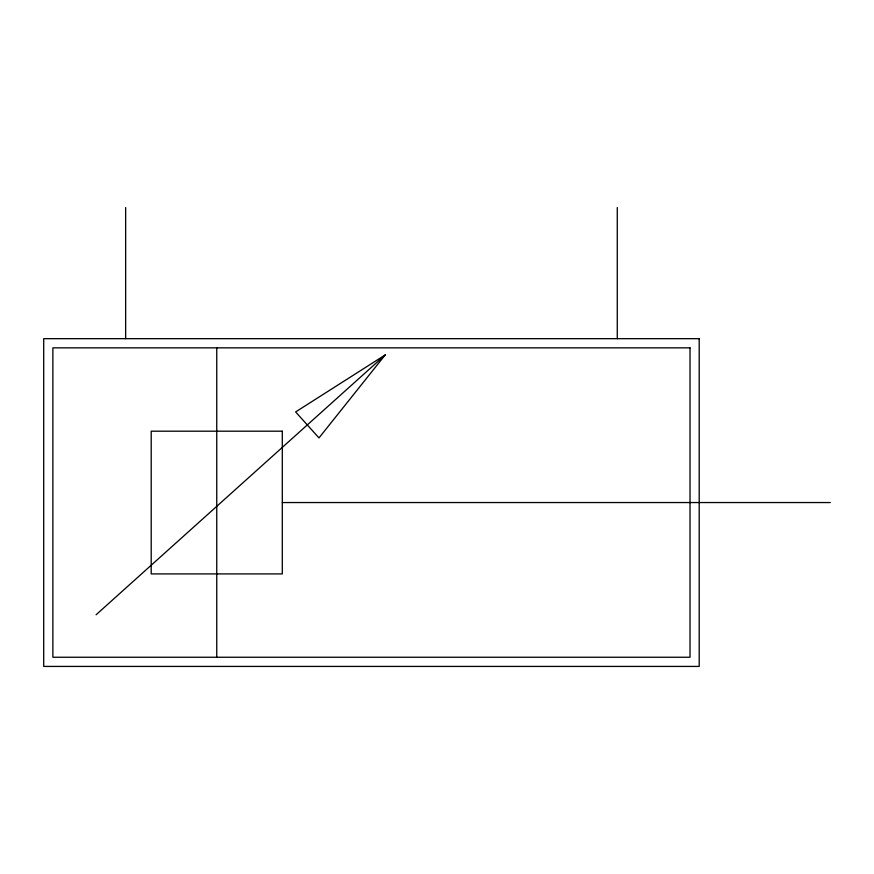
<?xml version="1.0" encoding="UTF-8"?>
<svg xmlns="http://www.w3.org/2000/svg" width="874" height="874" viewBox="0 0 874 874"><rect width="100%" height="100%" fill="white"/><g stroke="black" fill="none" stroke-linecap="round" stroke-linejoin="round"><path stroke-width="1.31" d="M385.216 354.91L318.977 437.918L295.631 411.938L385.216 354.91L96.085 614.772M282.302 502.55L830.3 502.55M617.263 207.575L617.263 338.675M216.752 347.852L216.752 657.248M125.638 207.575L125.638 338.675M699.2 338.675L43.7 338.675L43.7 666.425L699.2 666.425L699.2 338.675M690.023 347.852L52.877 347.852L52.877 657.248L690.023 657.248L690.023 347.852M282.302 431.188L151.202 431.188L151.202 573.912L282.302 573.912L282.302 431.188"/></g></svg>
